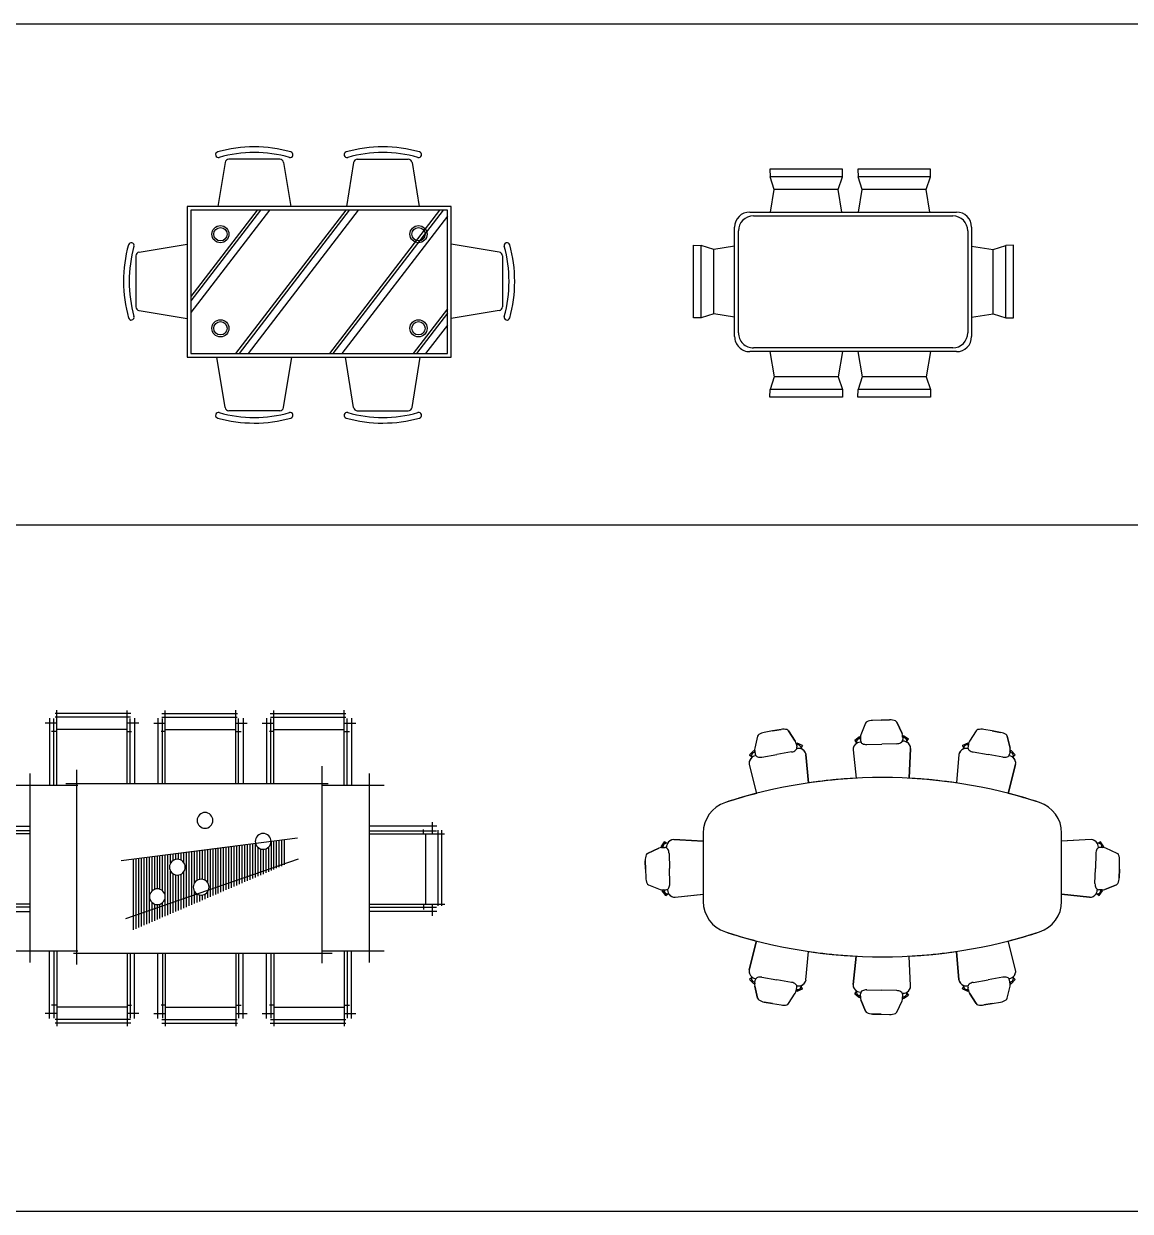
# Model space of a CAD drawing. Header units: inches. Extents: x 38074 to 101214, y 18833 to 57379.
# Drawn here: x 75419 to 81285, y 31548 to 37841 of the extents above; entities that cross this region are included whole.
import ezdxf

# ---------------------------------------------------------------- set-up
doc = ezdxf.new("R2010")
doc.units = ezdxf.units.IN
doc.layers.add('www.cad-blocks.net', color=7, linetype='Continuous')

# ---------------------------------------------------------------- blocks, each defined once
blk = doc.blocks.new('A$C01F42A49')
for p, q in [((0.8254, 1.3954), (0.5552, 1.3954)), ((1.2367, 1.3954), (1.5069, 1.3954)), ((0.5355, 1.3787), (0.4972, 1.1456)), ((0.8451, 1.3787), (0.8834, 1.1456)), ((1.217, 1.3787), (1.1787, 1.1456)), ((1.5266, 1.3787), (1.5649, 1.1456)), ((1.7342, 1.1456), (0.3342, 1.1456)), ((0.3342, 1.1456), (0.3342, 0.3456)), ((1.7342, 0.3456), (1.7342, 1.1456)), ((1.7142, 1.1256), (0.3542, 1.1256)), ((0.3542, 1.1256), (0.3542, 0.3656)), ((1.7142, 0.3656), (1.7142, 1.1256)), ((0.0792, 0.9029), (0.3342, 0.9448)), ((1.9892, 0.9029), (1.7342, 0.9448)), ((0.0624, 0.8832), (0.0624, 0.613)), ((2.0059, 0.8832), (2.0059, 0.613)), ((0.0792, 0.5933), (0.3342, 0.5514)), ((1.9892, 0.5933), (1.7342, 0.5514)), ((0.3342, 0.3456), (1.7342, 0.3456)), ((0.3542, 0.3656), (1.7142, 0.3656)), ((0.5355, 0.0792), (0.4917, 0.3456)), ((0.8451, 0.0792), (0.8889, 0.3456)), ((1.217, 0.0792), (1.1732, 0.3456)), ((1.5266, 0.0792), (1.5704, 0.3456)), ((0.8254, 0.0624), (0.5552, 0.0624)), ((1.2367, 0.0624), (1.5069, 0.0624))]:
    blk.add_line(p, q)
at = {"linetype": 'ByBlock'}
for p, q in [((0.7713, 1.1256), (0.3542, 0.583)), ((0.7233, 1.1256), (0.3542, 0.6453)), ((0.7053, 1.1256), (0.3542, 0.6688)), ((1.1756, 1.1256), (0.5914, 0.3656)), ((1.1936, 1.1256), (0.6094, 0.3656)), ((1.2416, 1.1256), (0.6573, 0.3656)), ((1.6731, 1.1256), (1.0888, 0.3656)), ((1.6911, 1.1256), (1.1068, 0.3656)), ((1.7142, 1.0932), (1.1548, 0.3656)), ((1.7142, 0.6023), (1.5322, 0.3656)), ((1.7142, 0.5788), (1.5502, 0.3656)), ((1.7142, 0.5165), (1.5981, 0.3656))]:
    blk.add_line(p, q, dxfattribs=at)
for centre, radius in [((0.5108, 0.998), 0.0454), ((0.5108, 0.998), 0.0354), ((1.5611, 0.998), 0.0454), ((1.5611, 0.998), 0.0354), ((0.5108, 0.4995), 0.0454), ((0.5108, 0.4995), 0.0354), ((1.5611, 0.4995), 0.0454), ((1.5611, 0.4995), 0.0354)]:
    blk.add_circle(centre, radius)
for centre, radius, start, end in [((0.6903, 0.7365), 0.7243, 74.47014, 105.57697), ((1.3718, 0.7365), 0.7243, 74.42303, 105.52986), ((0.5004, 1.4199), 0.015, 105.49005, 284.28424), ((0.6903, 0.7369), 0.6939, 74.43245, 105.56755), ((0.5552, 1.3754), 0.02, 90, 170.67171), ((0.8254, 1.3754), 0.02, 9.32829, 90), ((0.8803, 1.4199), 0.015, 255.71576, 74.50995), ((1.1819, 1.4199), 0.015, 105.49005, 284.28424), ((1.3718, 0.7369), 0.6939, 74.43245, 105.56755), ((1.2367, 1.3754), 0.02, 90, 170.67171), ((1.5069, 1.3754), 0.02, 9.32829, 90), ((1.5617, 1.4199), 0.015, 255.71576, 74.50995), ((0.038, 0.9381), 0.015, 345.71576, 164.50995), ((2.0303, 0.9381), 0.015, 15.49005, 194.28424), ((0.7214, 0.7481), 0.7243, 164.47014, 195.57697), ((0.721, 0.7481), 0.6939, 164.43245, 195.56755), ((0.0824, 0.8832), 0.02, 99.32829, 180), ((1.9859, 0.8832), 0.02, 0, 80.67171), ((1.3473, 0.7481), 0.6939, 344.43245, 15.56755), ((1.347, 0.7481), 0.7243, 344.42303, 15.52986), ((0.0824, 0.613), 0.02, 180, 260.67171), ((1.9859, 0.613), 0.02, 279.32829, 0), ((0.038, 0.5582), 0.015, 195.49005, 14.28424), ((2.0303, 0.5582), 0.015, 165.71576, 344.50995), ((0.5552, 0.0824), 0.02, 189.32829, 270), ((0.8254, 0.0824), 0.02, 270, 350.67171), ((1.2367, 0.0824), 0.02, 189.32829, 270), ((1.5069, 0.0824), 0.02, 270, 350.67171), ((0.5004, 0.038), 0.015, 75.71576, 254.50995), ((0.6903, 0.7214), 0.7243, 254.42303, 285.52986), ((0.6903, 0.721), 0.6939, 254.43245, 285.56755), ((0.8803, 0.038), 0.015, 285.49005, 104.28424), ((1.1819, 0.038), 0.015, 75.71576, 254.50995), ((1.3718, 0.7214), 0.7243, 254.47014, 285.57697), ((1.3718, 0.721), 0.6939, 254.43245, 285.56755), ((1.5617, 0.038), 0.015, 285.49005, 104.28424)]:
    blk.add_arc(centre, radius, start, end)
blk = doc.blocks.new('A$C6C037A94')
for p, q in [((0.7877, 1.6959), (0.4032, 1.6959)), ((0.4032, 1.6959), (0.4039, 1.6557)), ((0.4258, 1.588), (0.4039, 1.6557)), ((0.7877, 1.6557), (0.4039, 1.6557)), ((0.7658, 1.588), (0.7877, 1.6557)), ((0.7877, 1.6557), (0.7877, 1.6959)), ((0.407, 1.4737), (0.4258, 1.588)), ((0.7658, 1.588), (0.4258, 1.588)), ((0.7847, 1.4737), (0.7658, 1.588)), ((0.307, 1.4737), (0.8868, 1.4737)), ((0.327, 1.4537), (0.8668, 1.4537)), ((0.227, 0.2974), (0.227, 1.3937)), ((0.9668, 1.3937), (0.9668, 0.2974)), ((0.247, 0.3174), (0.247, 1.3737)), ((0.9468, 1.3737), (0.9468, 0.3174)), ((0, 1.2552), (0, 0.8707)), ((0.0402, 1.2552), (0, 1.2552)), ((0.0402, 1.2552), (0.0402, 0.8714)), ((0.1079, 1.2333), (0.0402, 1.2552)), ((0.227, 1.2529), (0.1079, 1.2333)), ((0.1079, 1.2333), (0.1079, 0.8933)), ((0.9668, 1.2553), (1.1005, 1.2333)), ((1.1005, 1.2333), (1.1682, 1.2552)), ((1.1005, 1.2333), (1.1005, 0.8933)), ((1.1682, 1.2552), (1.2084, 1.2552)), ((1.1682, 1.2552), (1.1682, 0.8714)), ((1.2084, 1.2552), (1.2084, 0.8707)), ((0.1079, 0.8933), (0.0402, 0.8714)), ((0.227, 0.8736), (0.1079, 0.8933)), ((0.9668, 0.8712), (1.1005, 0.8933)), ((1.1005, 0.8933), (1.1682, 0.8714)), ((0, 0.8707), (0.0402, 0.8714)), ((1.2084, 0.8707), (1.1682, 0.8714)), ((0, 0.7888), (0, 0.4043)), ((0.0402, 0.7888), (0, 0.7888)), ((0.0402, 0.7888), (0.0402, 0.405)), ((0.1079, 0.7669), (0.0402, 0.7888)), ((0.227, 0.7865), (0.1079, 0.7669)), ((0.1079, 0.7669), (0.1079, 0.4269)), ((0.9668, 0.7889), (1.1005, 0.7669)), ((1.1005, 0.7669), (1.1682, 0.7888)), ((1.1005, 0.7669), (1.1005, 0.4269)), ((1.1682, 0.7888), (1.1682, 0.405)), ((1.1682, 0.7888), (1.2084, 0.7888)), ((1.2084, 0.7888), (1.2084, 0.4043)), ((0, 0.4043), (0.0402, 0.405)), ((0.1079, 0.4269), (0.0402, 0.405)), ((0.227, 0.4072), (0.1079, 0.4269)), ((0.9668, 0.4048), (1.1005, 0.4269)), ((1.1005, 0.4269), (1.1682, 0.405)), ((1.2084, 0.4043), (1.1682, 0.405)), ((0.8868, 0.2174), (0.307, 0.2174)), ((0.8668, 0.2374), (0.327, 0.2374)), ((0.4078, 0.2174), (0.4258, 0.1079)), ((0.7839, 0.2174), (0.7658, 0.1079)), ((0.4258, 0.1079), (0.4039, 0.0402)), ((0.7658, 0.1079), (0.4258, 0.1079)), ((0.7658, 0.1079), (0.7877, 0.0402)), ((0.4032, 0), (0.4039, 0.0402)), ((0.7877, 0), (0.4032, 0)), ((0.7877, 0.0402), (0.4039, 0.0402)), ((0.7877, 0.0402), (0.7877, 0))]:
    blk.add_line(p, q)
for centre, start, end in [((0.307, 1.3937), 90, 180), ((0.327, 1.3737), 90, 180), ((0.8668, 1.3737), 360, 90), ((0.8868, 1.3937), 360, 90), ((0.327, 0.3174), 180, 270), ((0.8668, 0.3174), 270, 0), ((0.307, 0.2974), 180, 270), ((0.8868, 0.2974), 270, 360)]:
    blk.add_arc(centre, 0.08, start, end)
blk = doc.blocks.new('A$C3DA409D2')
h = blk.add_hatch()
h.set_pattern_fill('LINE', color=256, scale=0.124944, angle=-270, style=0)
h.set_pattern_definition([(180, (415.060732, -136.613811), (2e-17, -0.0140562249), [])])
edge = h.paths.add_edge_path()
edge.add_line((1.1645, 0.9465), (0.7894, 0.9465))
edge.add_line((0.7894, 0.9465), (0.7064, 1.5959))
edge.add_ellipse((0.6946, 1.636), major_axis=(0.0296, 0.0296), ratio=1, start_angle=241.38111, end_angle=403.17564)
edge.add_line((0.696, 1.6779), (0.6861, 1.755))
edge.add_line((0.6861, 1.755), (0.8171, 1.755))
edge.add_line((0.8171, 1.755), (1.1645, 0.9465))
edge = h.paths.add_edge_path(flags=16)
edge.add_ellipse((0.9373, 1.3075), major_axis=(0.0296, 0.0296), ratio=1, start_angle=225, end_angle=405)
edge.add_ellipse((0.9373, 1.3075), major_axis=(-0.0296, 0.0296), ratio=1, start_angle=-45, end_angle=135)
edge = h.paths.add_edge_path(flags=16)
edge.add_ellipse((0.8311, 1.1812), major_axis=(-0.0296, 0.0296), ratio=1, start_angle=135, end_angle=315)
edge.add_ellipse((0.8311, 1.1812), major_axis=(-0.0296, 0.0296), ratio=1, start_angle=-45, end_angle=135)
edge = h.paths.add_edge_path(flags=16)
edge.add_ellipse((0.9879, 1.0751), major_axis=(-0.0296, 0.0296), ratio=1, start_angle=135, end_angle=315)
edge.add_ellipse((0.9879, 1.0751), major_axis=(-0.0296, 0.0296), ratio=1, start_angle=-45, end_angle=135)
for p, q in [((0.6356, 2.5819), (1.036, 2.5819)), ((0.6541, 2.1989), (0.6541, 2.5971)), ((1.0274, 2.1998), (1.0274, 2.5988)), ((0.5929, 2.5313), (0.6541, 2.5313)), ((0.6146, 2.5575), (0.6146, 2.1989, 0.2616)), ((0.6361, 2.5628), (1.0357, 2.5628)), ((0.6388, 2.1989, 0.2617), (0.6388, 2.5558)), ((1.0274, 2.5313), (1.0886, 2.5313)), ((1.0427, 2.1998, 0.248), (1.0427, 2.5558)), ((1.0668, 2.5575), (1.0668, 2.1998, 0.248)), ((0.6541, 2.4866), (0.6316, 2.4866)), ((0.6541, 2.4966), (1.0274, 2.4966)), ((1.0274, 2.4866), (1.0558, 2.4866)), ((0.3989, 2.2779), (0.3989, 1.9489)), ((1.2756, 1.9489), (1.2756, 2.2779)), ((0.3348, 2.1989), (1.3368, 2.1989)), ((0.0413, 2.105), (0.3989, 2.105, 0.248)), ((0.3989, 2.0809, 0.248), (0.043, 2.0809)), ((0.0674, 2.0656), (0.0674, 2.1268)), ((0.1121, 2.0656), (0.1121, 2.094)), ((1.6336, 2.105), (1.2759, 2.105, 0.248)), ((1.2759, 2.0809, 0.248), (1.6319, 2.0809)), ((1.5627, 2.0656), (1.5627, 2.094)), ((1.6074, 2.0656), (1.6074, 2.1268)), ((0.3989, 2.0656), (0, 2.0656)), ((0.0169, 1.6738), (0.0169, 2.0743)), ((0.036, 1.6743), (0.036, 2.0739)), ((0.1022, 1.6923), (0.1022, 2.0656)), ((1.2759, 2.0656), (1.6748, 2.0656)), ((1.5726, 1.6923), (1.5726, 2.0656)), ((1.6389, 1.6743), (1.6389, 2.0739)), ((1.6579, 1.6738), (1.6579, 2.0743)), ((0.3876, 0.5903), (0.3876, 1.98)), ((1.2872, 0.6303), (1.2872, 2.0016)), ((1.3395, 1.9489), (0.2964, 1.9489)), ((0.6781, 1.8178, 0.2495), (0.7974, 0.8833, 0.2495)), ((1.1028, 0.9077, 0.2495), (0.7875, 1.8237, 0.2495)), ((0.3876, 1.6923), (0.0017, 1.6923)), ((0.0413, 1.6529), (0.3876, 1.6529, 0.2527)), ((0.3876, 1.677, 0.2527), (0.043, 1.677)), ((0.0674, 1.6311), (0.0674, 1.6923)), ((0.1121, 1.6923), (0.1121, 1.6698)), ((1.2872, 1.6923), (1.6732, 1.6923)), ((1.2872, 1.677, 0.2527), (1.6319, 1.677)), ((1.6336, 1.6529), (1.2872, 1.6529, 0.2527)), ((1.5627, 1.6923), (1.5627, 1.6698)), ((1.6074, 1.6311), (1.6074, 1.6923)), ((0.0413, 1.5299), (0.3876, 1.5299, 0.2402)), ((0.0674, 1.4905), (0.0674, 1.5517)), ((0.1121, 1.4905), (0.1121, 1.5189)), ((1.6336, 1.5299), (1.2872, 1.5299, 0.2402)), ((1.5627, 1.4905), (1.5627, 1.5189)), ((1.6074, 1.4905), (1.6074, 1.5517)), ((0.3876, 1.4905), (0, 1.4905)), ((0.0169, 1.0987), (0.0169, 1.4992)), ((0.036, 1.0992), (0.036, 1.4988)), ((0.3876, 1.5058, 0.2401), (0.043, 1.5058)), ((0.1022, 1.1172), (0.1022, 1.4905)), ((1.2872, 1.5058, 0.2401), (1.6319, 1.5058)), ((1.2872, 1.4905), (1.6748, 1.4905)), ((1.5726, 1.1172), (1.5726, 1.4905)), ((1.6389, 1.0992), (1.6389, 1.4988)), ((1.6579, 1.0987), (1.6579, 1.4992)), ((0.3876, 1.1172), (0.0017, 1.1172)), ((0.0413, 1.0778), (0.3876, 1.0778, 0.2527)), ((0.3876, 1.1019, 0.2527), (0.043, 1.1019)), ((0.0674, 1.056), (0.0674, 1.1172)), ((0.1121, 1.1172), (0.1121, 1.0947)), ((1.2872, 1.1172), (1.6732, 1.1172)), ((1.2872, 1.1019, 0.2527), (1.6319, 1.1019)), ((1.6336, 1.0778), (1.2872, 1.0778, 0.2527)), ((1.5627, 1.1172), (1.5627, 1.0947)), ((1.6074, 1.056), (1.6074, 1.1172)), ((0.0413, 0.9548), (0.3876, 0.9548, 0.2527)), ((0.0674, 0.9766), (0.0674, 0.9154)), ((1.6336, 0.9548), (1.2872, 0.9548, 0.2527)), ((1.6074, 0.9766), (1.6074, 0.9154)), ((0.3876, 0.9154), (0.0017, 0.9154)), ((0.0169, 0.9339), (0.0169, 0.5334)), ((0.036, 0.9333), (0.036, 0.5337)), ((0.3876, 0.9307, 0.2527), (0.043, 0.9307)), ((0.1022, 0.9154), (0.1022, 0.5421)), ((0.1121, 0.9154), (0.1121, 0.9378)), ((1.2872, 0.9307, 0.2527), (1.6319, 0.9307)), ((1.2872, 0.9154), (1.6732, 0.9154)), ((1.5627, 0.9154), (1.5627, 0.9378)), ((1.5726, 0.9154), (1.5726, 0.5421)), ((1.6389, 0.9333), (1.6389, 0.5337)), ((1.6579, 0.9339), (1.6579, 0.5334)), ((1.3478, 0.6489), (0.3151, 0.6489)), ((0.3989, 0.6543), (0.3989, 0.3204)), ((1.2756, 0.3204), (1.2756, 0.6543)), ((0.3989, 0.5421), (0, 0.5421)), ((0.3989, 0.5268, 0.248), (0.043, 0.5268)), ((0.0674, 0.5421), (0.0674, 0.4809)), ((0.1121, 0.5421), (0.1121, 0.5136)), ((1.2759, 0.5421), (1.6748, 0.5421)), ((1.2759, 0.5268, 0.248), (1.6319, 0.5268)), ((1.5627, 0.5421), (1.5627, 0.5136)), ((1.6074, 0.5421), (1.6074, 0.4809)), ((0.0413, 0.5027), (0.3989, 0.5027, 0.248)), ((1.6336, 0.5027), (1.2759, 0.5027, 0.248)), ((0.3348, 0.3989), (1.3368, 0.3989)), ((0.6146, 0.0413), (0.6146, 0.3998, 0.2616)), ((0.6388, 0.3998, 0.2617), (0.6388, 0.043)), ((0.6541, 0.3998), (0.6541, 0.0017)), ((1.0274, 0.3989), (1.0274, 0)), ((1.0427, 0.3989, 0.248), (1.0427, 0.043)), ((1.0668, 0.0413), (1.0668, 0.3989, 0.248)), ((0.5929, 0.0674), (0.6541, 0.0674)), ((0.6541, 0.1121), (0.6316, 0.1121)), ((0.6541, 0.1022), (1.0274, 0.1022)), ((1.0274, 0.1121), (1.0558, 0.1121)), ((1.0274, 0.0674), (1.0886, 0.0674)), ((0.6356, 0.0169), (1.036, 0.0169)), ((0.6361, 0.036), (1.0357, 0.036))]:
    blk.add_line(p, q)
at = {"extrusion": (0, 0, -1)}
for centre, start_param, end_param in [((0.6946, 1.636, 0.2495), 1.570796326794958, 7.853981633974544), ((0.5834, 1.3278, 0.2495), 1.57079632679502, 7.853981633974605), ((0.9373, 1.3075, 0.2495), 1.570796326794897, 7.853981633974483), ((0.8311, 1.1812, 0.2495), 1.57079632679502, 7.853981633974605), ((0.9879, 1.0751, 0.2495), 1.57079632679502, 7.853981633974605)]:
    blk.add_ellipse(centre, major_axis=(0.0296, 0.0296), ratio=1, start_param=start_param, end_param=end_param, dxfattribs=at)
blk = doc.blocks.new('A$C39947AB3')
for p, q in [((1.1676, 1.5439), (1.1432, 1.4825)), ((1.1676, 1.5439), (1.1432, 1.4825)), ((1.2503, 1.5596), (1.2053, 1.5584)), ((1.2503, 1.5596), (1.2053, 1.5584)), ((1.2954, 1.5607), (1.2503, 1.5596)), ((1.2503, 1.5596), (1.2954, 1.5607)), ((1.3613, 1.4882), (1.3337, 1.5482)), ((1.3337, 1.5482), (1.3613, 1.4882)), ((0.5959, 1.475), (0.5806, 1.4107)), ((0.5959, 1.475), (0.5806, 1.4107)), ((0.6754, 1.5025), (0.631, 1.4948)), ((0.6754, 1.5025), (0.631, 1.4948)), ((0.7198, 1.5102), (0.6754, 1.5025)), ((0.6754, 1.5025), (0.7198, 1.5102)), ((0.7956, 1.4481), (0.7596, 1.5034)), ((0.7596, 1.5034), (0.7956, 1.4481)), ((1.136, 1.471), (1.1111, 1.4519)), ((1.1111, 1.4519), (1.136, 1.471)), ((1.1111, 1.4519), (1.119, 1.4416)), ((1.1111, 1.4519), (1.119, 1.4416)), ((1.1409, 1.4645), (1.136, 1.471)), ((1.1409, 1.4645), (1.136, 1.471)), ((1.1408, 1.4686), (1.1409, 1.4645)), ((1.1408, 1.4686), (1.1413, 1.451)), ((1.3624, 1.4481), (1.3663, 1.4482)), ((1.3645, 1.4703), (1.3644, 1.4744)), ((1.3644, 1.4744), (1.3648, 1.4568)), ((1.3691, 1.477), (1.3645, 1.4703)), ((1.3691, 1.477), (1.3645, 1.4703)), ((1.3949, 1.4593), (1.3691, 1.477)), ((1.3691, 1.477), (1.3949, 1.4593)), ((1.3876, 1.4486), (1.3949, 1.4593)), ((1.3876, 1.4486), (1.3949, 1.4593)), ((1.7552, 1.5034), (1.7191, 1.4481)), ((1.7552, 1.5034), (1.7191, 1.4481)), ((1.8394, 1.5025), (1.795, 1.5102)), ((1.8394, 1.5025), (1.795, 1.5102)), ((1.8837, 1.4948), (1.8394, 1.5025)), ((1.8394, 1.5025), (1.8837, 1.4948)), ((1.9342, 1.4107), (1.9189, 1.475)), ((1.9189, 1.475), (1.9342, 1.4107)), ((0.5752, 1.3983), (0.5533, 1.3758)), ((0.5752, 1.3983), (0.5533, 1.3758)), ((0.581, 1.3926), (0.5752, 1.3983)), ((0.5752, 1.3983), (0.581, 1.3926)), ((0.5803, 1.3966), (0.581, 1.3926)), ((0.5803, 1.3966), (0.5833, 1.3792)), ((0.7758, 1.3909), (0.6972, 1.3772)), ((0.8013, 1.4308), (0.8006, 1.4349)), ((0.8006, 1.4349), (0.8037, 1.4175)), ((0.8049, 1.4382), (0.8013, 1.4308)), ((0.8013, 1.4308), (0.8049, 1.4382)), ((0.8331, 1.4244), (0.8049, 1.4382)), ((0.8331, 1.4244), (0.8049, 1.4382)), ((0.8274, 1.4127), (0.8331, 1.4244)), ((0.8331, 1.4244), (0.8274, 1.4127)), ((1.1017, 1.4017), (1.1187, 1.252)), ((1.1017, 1.4017), (1.1187, 1.252)), ((1.1738, 1.4303), (1.2536, 1.4324)), ((1.3334, 1.4345), (1.2536, 1.4324)), ((1.3986, 1.2518), (1.4069, 1.4096)), ((1.4069, 1.4096), (1.3986, 1.2518)), ((1.7098, 1.4382), (1.6817, 1.4244)), ((1.6817, 1.4244), (1.7098, 1.4382)), ((1.6817, 1.4244), (1.6874, 1.4127)), ((1.6817, 1.4244), (1.6874, 1.4127)), ((1.7134, 1.4308), (1.7098, 1.4382)), ((1.7134, 1.4308), (1.7098, 1.4382)), ((1.7141, 1.4349), (1.7111, 1.4175)), ((1.7141, 1.4349), (1.7134, 1.4308)), ((1.7389, 1.3909), (1.8176, 1.3772)), ((1.9344, 1.3966), (1.9314, 1.3792)), ((1.9396, 1.3983), (1.9337, 1.3926)), ((1.9396, 1.3983), (1.9337, 1.3926)), ((1.9337, 1.3926), (1.9344, 1.3966)), ((1.9614, 1.3758), (1.9396, 1.3983)), ((1.9396, 1.3983), (1.9614, 1.3758)), ((0.5513, 1.3247), (0.5905, 1.1716)), ((0.5513, 1.3247), (0.5905, 1.1716)), ((0.5533, 1.3758), (0.5626, 1.3667)), ((0.5626, 1.3667), (0.5533, 1.3758)), ((0.6185, 1.3635), (0.6972, 1.3772)), ((0.8649, 1.2268), (0.8522, 1.377)), ((0.8522, 1.377), (0.8649, 1.2268)), ((1.6626, 1.377), (1.6498, 1.2268)), ((1.6626, 1.377), (1.6498, 1.2268)), ((1.8963, 1.3635), (1.8176, 1.3772)), ((1.9242, 1.1716), (1.9634, 1.3247)), ((1.9634, 1.3247), (1.9242, 1.1716)), ((1.9521, 1.3667), (1.9614, 1.3758)), ((1.9521, 1.3667), (1.9614, 1.3758)), ((0.307, 0.9613), (0.307, 0.9183)), ((0.307, 0.9613), (0.307, 0.5994)), ((2.2077, 0.9183), (2.2077, 0.9613)), ((2.2077, 0.5994), (2.2077, 0.9613)), ((0.1015, 0.9145), (0.0837, 0.8887)), ((0.0837, 0.8887), (0.1015, 0.9145)), ((0.0837, 0.8887), (0.0904, 0.884)), ((0.0837, 0.8887), (0.0904, 0.884)), ((0.0863, 0.8839), (0.104, 0.8844)), ((0.0904, 0.884), (0.0863, 0.8839)), ((0.1122, 0.9071), (0.1015, 0.9145)), ((0.1122, 0.9071), (0.1015, 0.9145)), ((0.1127, 0.8819), (0.1126, 0.8859)), ((0.307, 0.9183), (0.1511, 0.9265)), ((0.1511, 0.9265), (0.3089, 0.9182)), ((2.3636, 0.9265), (2.2059, 0.9182)), ((2.3636, 0.9265), (2.2077, 0.9183)), ((2.4021, 0.8819), (2.4022, 0.8859)), ((2.4133, 0.9145), (2.4026, 0.9071)), ((2.4026, 0.9071), (2.4133, 0.9145)), ((2.4284, 0.8839), (2.4108, 0.8844)), ((2.4311, 0.8887), (2.4133, 0.9145)), ((2.4311, 0.8887), (2.4133, 0.9145)), ((2.4243, 0.884), (2.4311, 0.8887)), ((2.4311, 0.8887), (2.4243, 0.884)), ((2.4284, 0.8839), (2.4243, 0.884)), ((0.0726, 0.8809), (0.0125, 0.8533)), ((0.0125, 0.8533), (0.0726, 0.8809)), ((0.1263, 0.853), (0.1283, 0.7732)), ((2.3885, 0.853), (2.3864, 0.7732)), ((2.5022, 0.8533), (2.4422, 0.8809)), ((2.5022, 0.8533), (2.4422, 0.8809)), ((0, 0.8149), (0.0012, 0.7699)), ((0.0012, 0.7699), (0, 0.8149)), ((0.0012, 0.7699), (0.0023, 0.7248)), ((0.0012, 0.7699), (0.0023, 0.7248)), ((0.1304, 0.6933), (0.1283, 0.7732)), ((2.3844, 0.6933), (2.3864, 0.7732)), ((2.5124, 0.7248), (2.5136, 0.7699)), ((2.5136, 0.7699), (2.5124, 0.7248)), ((2.5136, 0.7699), (2.5148, 0.8149)), ((2.5136, 0.7699), (2.5148, 0.8149)), ((0.0168, 0.6872), (0.0782, 0.6627)), ((0.0168, 0.6872), (0.0782, 0.6627)), ((0.0962, 0.6605), (0.0897, 0.6555)), ((0.0962, 0.6605), (0.0897, 0.6555)), ((0.0897, 0.6555), (0.1088, 0.6306)), ((0.1088, 0.6306), (0.0897, 0.6555)), ((0.0921, 0.6604), (0.1097, 0.6608)), ((0.0921, 0.6604), (0.0962, 0.6605)), ((0.1088, 0.6306), (0.1191, 0.6385)), ((0.1088, 0.6306), (0.1191, 0.6385)), ((0.159, 0.6212), (0.3088, 0.6382)), ((0.159, 0.6212), (0.307, 0.638)), ((0.307, 0.638), (0.307, 0.5994)), ((2.3557, 0.6212), (2.206, 0.6382)), ((2.2077, 0.5994), (2.2077, 0.638)), ((2.2077, 0.638), (2.3557, 0.6212)), ((2.3957, 0.6385), (2.406, 0.6306)), ((2.406, 0.6306), (2.3957, 0.6385)), ((2.4227, 0.6604), (2.405, 0.6608)), ((2.406, 0.6306), (2.425, 0.6555)), ((2.406, 0.6306), (2.425, 0.6555)), ((2.425, 0.6555), (2.4186, 0.6605)), ((2.4186, 0.6605), (2.4227, 0.6604)), ((2.4186, 0.6605), (2.425, 0.6555)), ((2.4366, 0.6627), (2.498, 0.6872)), ((2.498, 0.6872), (2.4366, 0.6627)), ((0.5905, 0.3892), (0.5513, 0.236)), ((0.5513, 0.236), (0.5905, 0.3892)), ((1.9634, 0.236), (1.9242, 0.3892)), ((1.9634, 0.236), (1.9242, 0.3892)), ((0.8522, 0.1838), (0.8649, 0.334)), ((0.8522, 0.1838), (0.8649, 0.334)), ((1.6498, 0.334), (1.6626, 0.1838)), ((1.6626, 0.1838), (1.6498, 0.334)), ((1.1187, 0.3088), (1.1017, 0.159)), ((1.1017, 0.159), (1.1187, 0.3088)), ((1.4069, 0.1511), (1.3986, 0.3089)), ((1.4069, 0.1511), (1.3986, 0.3089)), ((0.5626, 0.194), (0.5533, 0.185)), ((0.5626, 0.194), (0.5533, 0.185)), ((0.6185, 0.1972), (0.6972, 0.1836)), ((1.8963, 0.1972), (1.8176, 0.1836)), ((1.9614, 0.185), (1.9521, 0.194)), ((1.9521, 0.194), (1.9614, 0.185)), ((0.5533, 0.185), (0.5752, 0.1625)), ((0.5752, 0.1625), (0.5533, 0.185)), ((0.5752, 0.1625), (0.581, 0.1682)), ((0.5752, 0.1625), (0.581, 0.1682)), ((0.5803, 0.1641), (0.5833, 0.1815)), ((0.581, 0.1682), (0.5803, 0.1641)), ((0.5806, 0.15), (0.5959, 0.0857)), ((0.5959, 0.0857), (0.5806, 0.15)), ((0.7758, 0.1699), (0.6972, 0.1836)), ((0.8006, 0.1259), (0.8037, 0.1432)), ((0.8006, 0.1259), (0.8013, 0.1299)), ((0.8013, 0.1299), (0.8049, 0.1226)), ((0.8013, 0.1299), (0.8049, 0.1226)), ((0.8049, 0.1226), (0.8331, 0.1364)), ((0.8331, 0.1364), (0.8049, 0.1226)), ((0.8331, 0.1364), (0.8274, 0.148)), ((0.8331, 0.1364), (0.8274, 0.148)), ((1.1738, 0.1304), (1.2536, 0.1283)), ((1.3334, 0.1263), (1.2536, 0.1283)), ((1.6874, 0.148), (1.6817, 0.1364)), ((1.6817, 0.1364), (1.6874, 0.148)), ((1.6817, 0.1364), (1.7098, 0.1226)), ((1.6817, 0.1364), (1.7098, 0.1226)), ((1.7098, 0.1226), (1.7134, 0.1299)), ((1.7134, 0.1299), (1.7098, 0.1226)), ((1.7141, 0.1259), (1.7111, 0.1432)), ((1.7134, 0.1299), (1.7141, 0.1259)), ((1.7389, 0.1699), (1.8176, 0.1836)), ((1.9189, 0.0857), (1.9342, 0.15)), ((1.9189, 0.0857), (1.9342, 0.15)), ((1.9344, 0.1641), (1.9314, 0.1815)), ((1.9344, 0.1641), (1.9337, 0.1682)), ((1.9337, 0.1682), (1.9396, 0.1625)), ((1.9396, 0.1625), (1.9337, 0.1682)), ((1.9396, 0.1625), (1.9614, 0.185)), ((1.9396, 0.1625), (1.9614, 0.185)), ((0.631, 0.0659), (0.6754, 0.0582)), ((0.6754, 0.0582), (0.631, 0.0659)), ((0.7596, 0.0573), (0.7956, 0.1127)), ((0.7596, 0.0573), (0.7956, 0.1127)), ((1.119, 0.1191), (1.1111, 0.1088)), ((1.1111, 0.1088), (1.119, 0.1191)), ((1.1111, 0.1088), (1.136, 0.0897)), ((1.1111, 0.1088), (1.136, 0.0897)), ((1.136, 0.0897), (1.1409, 0.0962)), ((1.1409, 0.0962), (1.136, 0.0897)), ((1.1408, 0.0921), (1.1413, 0.1097)), ((1.1409, 0.0962), (1.1408, 0.0921)), ((1.1432, 0.0782), (1.1676, 0.0168)), ((1.1676, 0.0168), (1.1432, 0.0782)), ((1.3337, 0.0125), (1.3613, 0.0726)), ((1.3337, 0.0125), (1.3613, 0.0726)), ((1.3624, 0.1127), (1.3663, 0.1126)), ((1.3644, 0.0863), (1.3648, 0.104)), ((1.3644, 0.0863), (1.3645, 0.0904)), ((1.3645, 0.0904), (1.3691, 0.0837)), ((1.3691, 0.0837), (1.3645, 0.0904)), ((1.3691, 0.0837), (1.3949, 0.1015)), ((1.3691, 0.0837), (1.3949, 0.1015)), ((1.3949, 0.1015), (1.3876, 0.1122)), ((1.3876, 0.1122), (1.3949, 0.1015)), ((1.7191, 0.1127), (1.7552, 0.0573)), ((1.7552, 0.0573), (1.7191, 0.1127)), ((1.8394, 0.0582), (1.8837, 0.0659)), ((1.8394, 0.0582), (1.8837, 0.0659)), ((0.6754, 0.0582), (0.7198, 0.0505)), ((0.6754, 0.0582), (0.7198, 0.0505)), ((1.2053, 0.0023), (1.2503, 0.0012)), ((1.2503, 0.0012), (1.2053, 0.0023)), ((1.2503, 0.0012), (1.2954, 0)), ((1.2503, 0.0012), (1.2954, 0)), ((1.795, 0.0505), (1.8394, 0.0582)), ((1.8394, 0.0582), (1.795, 0.0505))]:
    blk.add_line(p, q)
for centre, radius, start, end in [((0.7332, 1.433), 0.0784, 76.65471, 99.85208), ((0.7332, 1.433), 0.0784, 76.65471, 99.85208), ((1.1803, 1.5389), 0.0137, 114.67828, 158.28354), ((1.1803, 1.5389), 0.0137, 114.67828, 158.28354), ((1.2073, 1.4801), 0.0784, 91.48091, 114.67828), ((1.2073, 1.4801), 0.0784, 91.48091, 114.67828), ((1.2974, 1.4824), 0.0784, 68.28354, 91.48091), ((1.2974, 1.4824), 0.0784, 68.28354, 91.48091), ((1.3213, 1.5425), 0.0137, 24.67828, 68.28354), ((1.3213, 1.5425), 0.0137, 24.67828, 68.28354), ((1.7816, 1.433), 0.0784, 80.14792, 103.34529), ((1.7816, 1.433), 0.0784, 80.14792, 103.34529), ((0.6091, 1.4719), 0.0137, 123.04945, 166.65471), ((0.6091, 1.4719), 0.0137, 123.04945, 166.65471), ((0.6444, 1.4176), 0.0784, 99.85208, 123.04945), ((0.6444, 1.4176), 0.0784, 99.85208, 123.04945), ((0.7481, 1.496), 0.0137, 33.04945, 76.65471), ((0.7481, 1.496), 0.0137, 33.04945, 76.65471), ((0.7677, 1.4299), 0.0334, 8.66791, 33.04945), ((0.7677, 1.4299), 0.0334, 8.66791, 33.04945), ((1.1388, 1.4416), 0.0198, 83.5196, 196.34231), ((1.1742, 1.4702), 0.0334, 158.28354, 182.66507), ((1.1742, 1.4702), 0.0334, 158.28354, 182.66507), ((1.1592, 1.4515), 0.0179, 181.48091, 242.88337), ((1.3469, 1.4563), 0.0179, 300.07846, 1.48091), ((1.331, 1.4742), 0.0334, 0.29675, 24.67828), ((1.331, 1.4742), 0.0334, 0.29675, 24.67828), ((1.3678, 1.4475), 0.0198, 346.61951, 99.44222), ((1.3674, 1.4086), 0.0396, 1.48091, 91.48091), ((1.3678, 1.4475), 0.0198, 346.61951, 3.14354), ((1.7471, 1.4299), 0.0334, 146.95055, 171.33209), ((1.7471, 1.4299), 0.0334, 146.95055, 171.33209), ((1.7666, 1.496), 0.0137, 103.34529, 146.95055), ((1.7666, 1.496), 0.0137, 103.34529, 146.95055), ((1.8703, 1.4176), 0.0784, 56.95055, 80.14792), ((1.8703, 1.4176), 0.0784, 56.95055, 80.14792), ((1.9056, 1.4719), 0.0137, 13.34529, 56.95055), ((1.9056, 1.4719), 0.0137, 13.34529, 56.95055), ((0.5822, 1.3696), 0.0198, 91.89077, 204.71348), ((0.6131, 1.403), 0.0334, 166.65471, 191.03624), ((0.6131, 1.403), 0.0334, 166.65471, 191.03624), ((0.7678, 1.4374), 0.0472, 279.81672, 308.44962), ((0.786, 1.4144), 0.0179, 308.44962, 9.85208), ((0.808, 1.4088), 0.0198, 354.99067, 107.81338), ((0.8132, 1.3702), 0.0396, 9.85208, 99.85208), ((0.808, 1.4088), 0.0198, 354.99067, 11.51471), ((0.8132, 1.3702), 0.0396, 9.85208, 68.48767), ((1.1413, 1.4027), 0.0396, 91.48091, 181.48091), ((1.1413, 1.4027), 0.0396, 122.84531, 181.48091), ((1.1388, 1.4416), 0.0198, 179.81828, 196.34231), ((1.1726, 1.4775), 0.0472, 242.88337, 271.51626), ((1.3322, 1.4817), 0.0472, 271.44556, 300.07846), ((1.3674, 1.4086), 0.0396, 1.48091, 60.11651), ((1.7016, 1.3702), 0.0396, 80.14792, 170.14792), ((1.7016, 1.3702), 0.0396, 111.51233, 170.14792), ((1.7068, 1.4088), 0.0198, 72.18662, 185.00933), ((1.7068, 1.4088), 0.0198, 168.48529, 185.00933), ((1.7288, 1.4144), 0.0179, 170.14792, 231.55038), ((1.747, 1.4374), 0.0472, 231.55038, 260.18328), ((1.9325, 1.3696), 0.0198, 335.28652, 88.10923), ((1.9017, 1.403), 0.0334, 348.96376, 13.34529), ((1.9017, 1.403), 0.0334, 348.96376, 13.34529), ((0.5903, 1.3315), 0.0396, 99.85208, 189.85208), ((0.5903, 1.3315), 0.0396, 131.21648, 189.85208), ((0.5822, 1.3696), 0.0198, 188.18944, 204.71348), ((0.601, 1.3823), 0.0179, 189.85208, 251.25453), ((0.6104, 1.41), 0.0472, 251.25453, 279.88743), ((1.9044, 1.41), 0.0472, 260.11257, 288.74547), ((1.9138, 1.3823), 0.0179, 288.74547, 350.14792), ((1.9244, 1.3315), 0.0396, 350.14792, 80.14792), ((1.9325, 1.3696), 0.0198, 335.28652, 351.81056), ((1.9244, 1.3315), 0.0396, 350.14792, 48.78352), ((1.2574, -1.4343), 2.6898, 71.96809, 108.03191), ((1.2574, -1.4343), 2.6898, 92.95539, 98.38945), ((1.2574, -1.4343), 2.6898, 94.20246, 98.28311), ((1.2574, -1.4343), 2.6898, 81.61055, 86.98969), ((1.2574, -1.4343), 2.6898, 81.71728, 85.77519), ((1.2574, -1.4343), 2.6898, 104.35447, 108.03191), ((1.2574, -1.4343), 2.6898, 104.62019, 108.03191), ((1.2574, -1.4343), 2.6898, 71.96809, 75.64553), ((1.2574, -1.4343), 2.6898, 71.96809, 75.3796), ((0.4775, 0.9613), 0.1705, 108.03191, 180), ((0.4775, 0.9613), 0.1705, 108.03191, 180), ((0.4775, 0.9613), 0.1705, 108.03191, 180), ((2.0372, 0.9613), 0.1705, 0, 71.96809), ((2.0372, 0.9613), 0.1705, 0, 71.96809), ((2.0372, 0.9613), 0.1705, 0, 71.96809), ((0.0865, 0.8506), 0.0334, 90.29675, 114.67828), ((0.0865, 0.8506), 0.0334, 90.29675, 114.67828), ((0.1132, 0.8874), 0.0198, 76.61951, 189.44222), ((0.1044, 0.8665), 0.0179, 30.07846, 91.48091), ((0.1132, 0.8874), 0.0198, 76.61951, 93.14354), ((0.1522, 0.8869), 0.0396, 91.48091, 181.48091), ((0.1522, 0.8869), 0.0396, 91.48091, 150.11651), ((2.3626, 0.8869), 0.0396, 29.88349, 88.51909), ((2.3626, 0.8869), 0.0396, 358.51909, 88.51909), ((2.4103, 0.8665), 0.0179, 88.51909, 149.92154), ((2.4015, 0.8874), 0.0198, 86.85646, 103.38049), ((2.4015, 0.8874), 0.0198, 350.55778, 103.38049), ((2.4283, 0.8506), 0.0334, 65.32172, 89.70325), ((2.4283, 0.8506), 0.0334, 65.32172, 89.70325), ((0.0783, 0.8169), 0.0784, 158.28354, 181.48091), ((0.0783, 0.8169), 0.0784, 158.28354, 181.48091), ((0.0182, 0.8409), 0.0137, 114.67828, 158.28354), ((0.0182, 0.8409), 0.0137, 114.67828, 158.28354), ((0.0791, 0.8518), 0.0472, 1.44556, 30.07846), ((2.4357, 0.8518), 0.0472, 149.92154, 178.55444), ((2.4965, 0.8409), 0.0137, 21.71646, 65.32172), ((2.4965, 0.8409), 0.0137, 21.71646, 65.32172), ((2.4364, 0.8169), 0.0784, 358.51909, 21.71646), ((2.4364, 0.8169), 0.0784, 358.51909, 21.71646), ((0.0807, 0.7269), 0.0784, 181.48091, 204.67828), ((0.0807, 0.7269), 0.0784, 181.48091, 204.67828), ((0.0219, 0.6998), 0.0137, 204.67828, 248.28354), ((0.0219, 0.6998), 0.0137, 204.67828, 248.28354), ((0.0832, 0.6921), 0.0472, 332.88337, 1.51626), ((2.4316, 0.6921), 0.0472, 178.48374, 207.11663), ((2.4929, 0.6998), 0.0137, 291.71646, 335.32172), ((2.4929, 0.6998), 0.0137, 291.71646, 335.32172), ((2.4341, 0.7269), 0.0784, 335.32172, 358.51909), ((2.4341, 0.7269), 0.0784, 335.32172, 358.51909), ((0.0906, 0.6937), 0.0334, 248.28354, 272.66507), ((0.0906, 0.6937), 0.0334, 248.28354, 272.66507), ((0.1192, 0.6583), 0.0198, 173.5196, 286.34231), ((0.1093, 0.6787), 0.0179, 271.48091, 332.88337), ((0.158, 0.6608), 0.0396, 181.48091, 271.48091), ((0.1192, 0.6583), 0.0198, 269.81828, 286.34231), ((0.158, 0.6608), 0.0396, 212.84531, 271.48091), ((2.3568, 0.6608), 0.0396, 268.51909, 358.51909), ((2.3568, 0.6608), 0.0396, 268.51909, 327.15469), ((2.4055, 0.6787), 0.0179, 207.11663, 268.51909), ((2.3956, 0.6583), 0.0198, 253.65769, 6.4804), ((2.3956, 0.6583), 0.0198, 253.65769, 270.18172), ((2.4242, 0.6937), 0.0334, 267.33493, 291.71646), ((2.4242, 0.6937), 0.0334, 267.33493, 291.71646), ((0.4775, 0.5994), 0.1705, 180, 251.96809), ((0.4775, 0.5994), 0.1705, 180, 251.96809), ((0.4775, 0.5994), 0.1705, 180, 251.96809), ((2.0372, 0.5994), 0.1705, 288.03191, 0), ((2.0372, 0.5994), 0.1705, 288.03191, 0), ((2.0372, 0.5994), 0.1705, 288.03191, 0), ((1.2574, 2.995), 2.6898, 251.96809, 255.64553), ((1.2574, 2.995), 2.6898, 251.96809, 288.03191), ((1.2574, 2.995), 2.6898, 251.96809, 255.3796), ((1.2574, 2.995), 2.6898, 284.35447, 288.03191), ((1.2574, 2.995), 2.6898, 284.62019, 288.03191), ((1.2574, 2.995), 2.6898, 261.61055, 267.04461), ((1.2574, 2.995), 2.6898, 261.71675, 265.79748), ((1.2574, 2.995), 2.6898, 273.01031, 278.38945), ((1.2574, 2.995), 2.6898, 274.22474, 278.28259), ((0.5903, 0.2293), 0.0396, 170.14792, 228.78352), ((0.5903, 0.2293), 0.0396, 170.14792, 260.14792), ((0.5822, 0.1912), 0.0198, 155.28652, 268.10923), ((0.5822, 0.1912), 0.0198, 155.28652, 171.81056), ((0.601, 0.1784), 0.0179, 108.74547, 170.14792), ((0.6104, 0.1507), 0.0472, 80.11257, 108.74547), ((1.9044, 0.1507), 0.0472, 71.25453, 99.88743), ((1.9138, 0.1784), 0.0179, 9.85208, 71.25453), ((1.9244, 0.2293), 0.0396, 279.85208, 9.85208), ((1.9325, 0.1912), 0.0198, 271.89077, 24.71348), ((1.9244, 0.2293), 0.0396, 311.21648, 9.85208), ((1.9325, 0.1912), 0.0198, 8.18944, 24.71348), ((0.6131, 0.1577), 0.0334, 168.96376, 193.34529), ((0.6131, 0.1577), 0.0334, 168.96376, 193.34529), ((0.7678, 0.1234), 0.0472, 51.55038, 80.18328), ((0.786, 0.1463), 0.0179, 350.14792, 51.55038), ((0.808, 0.152), 0.0198, 252.18662, 5.00933), ((0.8132, 0.1906), 0.0396, 260.14792, 350.14792), ((0.808, 0.152), 0.0198, 348.48529, 5.00933), ((0.8132, 0.1906), 0.0396, 291.51233, 350.14792), ((1.1413, 0.158), 0.0396, 178.51909, 237.15469), ((1.1413, 0.158), 0.0396, 178.51909, 268.51909), ((1.1726, 0.0832), 0.0472, 88.48374, 117.11663), ((1.3322, 0.0791), 0.0472, 59.92154, 88.55444), ((1.3674, 0.1522), 0.0396, 268.51909, 358.51909), ((1.3674, 0.1522), 0.0396, 299.88349, 358.51909), ((1.7016, 0.1906), 0.0396, 189.85208, 248.48767), ((1.7016, 0.1906), 0.0396, 189.85208, 279.85208), ((1.7068, 0.152), 0.0198, 174.99067, 191.51471), ((1.7068, 0.152), 0.0198, 174.99067, 287.81338), ((1.7288, 0.1463), 0.0179, 128.44962, 189.85208), ((1.747, 0.1234), 0.0472, 99.81672, 128.44962), ((1.9017, 0.1577), 0.0334, 346.65471, 11.03624), ((1.9017, 0.1577), 0.0334, 346.65471, 11.03624), ((0.6091, 0.0889), 0.0137, 193.34529, 236.95055), ((0.6091, 0.0889), 0.0137, 193.34529, 236.95055), ((0.6444, 0.1431), 0.0784, 236.95055, 260.14792), ((0.6444, 0.1431), 0.0784, 236.95055, 260.14792), ((0.7677, 0.1309), 0.0334, 326.95055, 351.33209), ((0.7677, 0.1309), 0.0334, 326.95055, 351.33209), ((1.1388, 0.1192), 0.0198, 163.65769, 180.18172), ((1.1388, 0.1192), 0.0198, 163.65769, 276.4804), ((1.1742, 0.0906), 0.0334, 177.33493, 201.71646), ((1.1742, 0.0906), 0.0334, 177.33493, 201.71646), ((1.1592, 0.1093), 0.0179, 117.11663, 178.51909), ((1.3469, 0.1044), 0.0179, 358.51909, 59.92154), ((1.331, 0.0865), 0.0334, 335.32172, 359.70325), ((1.331, 0.0865), 0.0334, 335.32172, 359.70325), ((1.3678, 0.1132), 0.0198, 260.55778, 13.38049), ((1.3678, 0.1132), 0.0198, 356.85646, 13.38049), ((1.7471, 0.1309), 0.0334, 188.66791, 213.04945), ((1.7471, 0.1309), 0.0334, 188.66791, 213.04945), ((1.8703, 0.1431), 0.0784, 279.85208, 303.04945), ((1.8703, 0.1431), 0.0784, 279.85208, 303.04945), ((1.9056, 0.0889), 0.0137, 303.04945, 346.65471), ((1.9056, 0.0889), 0.0137, 303.04945, 346.65471), ((0.7332, 0.1277), 0.0784, 260.14792, 283.34529), ((0.7332, 0.1277), 0.0784, 260.14792, 283.34529), ((0.7481, 0.0647), 0.0137, 283.34529, 326.95055), ((0.7481, 0.0647), 0.0137, 283.34529, 326.95055), ((1.1803, 0.0219), 0.0137, 201.71646, 245.32172), ((1.1803, 0.0219), 0.0137, 201.71646, 245.32172), ((1.2073, 0.0807), 0.0784, 245.32172, 268.51909), ((1.2073, 0.0807), 0.0784, 245.32172, 268.51909), ((1.2974, 0.0783), 0.0784, 268.51909, 291.71646), ((1.2974, 0.0783), 0.0784, 268.51909, 291.71646), ((1.3213, 0.0182), 0.0137, 291.71646, 335.32172), ((1.3213, 0.0182), 0.0137, 291.71646, 335.32172), ((1.7666, 0.0647), 0.0137, 213.04945, 256.65471), ((1.7666, 0.0647), 0.0137, 213.04945, 256.65471), ((1.7816, 0.1277), 0.0784, 256.65471, 279.85208), ((1.7816, 0.1277), 0.0784, 256.65471, 279.85208)]:
    blk.add_arc(centre, radius, start, end)
blk = doc.blocks.new('FORMAT')
at = {"color": 155, "true_color": 0x546d8e}
for p, q in [((41802.8, 37840.9), (101214, 37840.9)), ((41802.8, 35185.9), (101214, 35185.9)), ((41802.8, 31547.5), (101214, 31547.5))]:
    blk.add_line(p, q, dxfattribs=at)

msp = doc.modelspace()

# ---------------------------------------------------------------- block references
at = {"xscale": 1000, "yscale": 1000, "zscale": 1000}
for name, p in [('A$C01F42A49', (75950.7, 35727.5)), ('A$C39947AB3', (78714, 32590.6))]:
    msp.add_blockref(name, p, dxfattribs=at)
at = {"xscale": 1000, "yscale": 1000, "zscale": 1000, "rotation": 270}
for name, p in [('A$C6C037A94', (78970.5, 37069.9)), ('A$C3DA409D2', (75052.1, 34202.5))]:
    msp.add_blockref(name, p, dxfattribs=at)
at = {"layer": 'www.cad-blocks.net'}
msp.add_blockref('FORMAT', (0, 0), dxfattribs=at)

doc.saveas('drawing.dxf')
